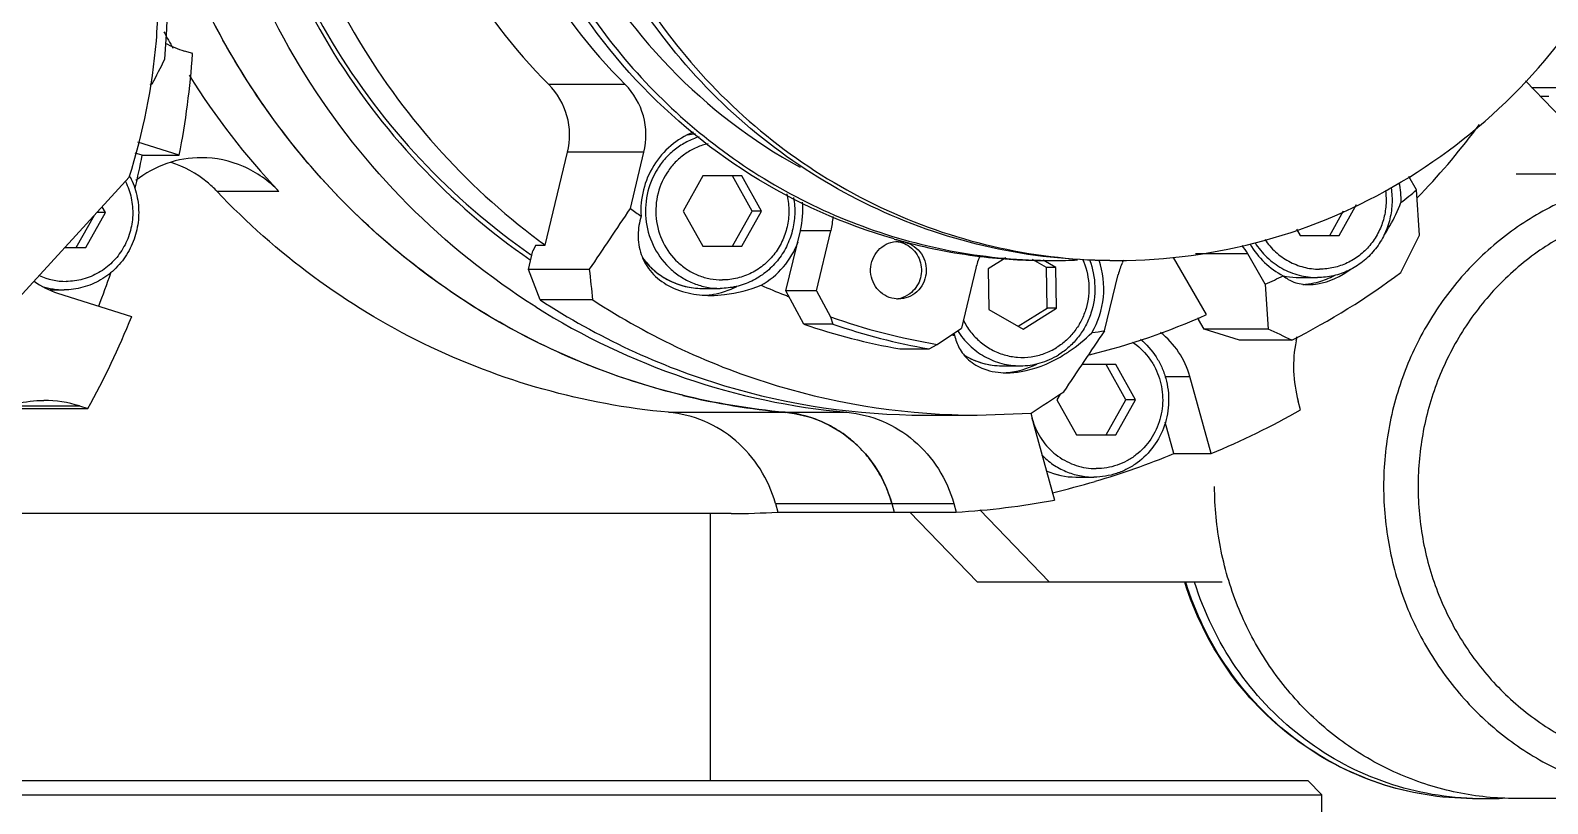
# Model space of a CAD drawing. Header units: millimetres. Extents: x 0 to 841, y 0 to 594.
# Drawn here: x 577.92 to 604.91, y 189.25 to 203 of the extents above; entities that cross this region are included whole.
import ezdxf

# ---------------------------------------------------------------- set-up
doc = ezdxf.new("R2010")
doc.units = ezdxf.units.MM
doc.header["$LTSCALE"] = 46.255
doc.layers.get('0').update_dxf_attribs({"linetype": 'CONTINUOUS'})
doc.layers.add('AXIS', color=7, linetype='CONTINUOUS')
doc.styles.get("Standard").update_dxf_attribs({"font": 'txt', "width": 0.85})
doc.dimstyles.get("Standard").update_dxf_attribs({"dimtxt": 3.5, "dimasz": 3.5, "dimexe": 1.5, "dimexo": 1, "dimtad": 1, "dimtxsty": 'STANDARD', "dimcen": 0.09, "dimadec": 0, "dimazin": 0, "dimtol": 1, "dimtp": 0.01, "dimtm": 0.01, "dimtfac": 1, "dimtofl": 0, "dimtmove": 0, "dimatfit": 3, "dimfxl": 1, "dimtolj": 1, "dimarcsym": 0})

msp = doc.modelspace()

# ---------------------------------------------------------------- linework, layer by layer
at = {"color": 7, "linetype": 'CONTINUOUS'}
for p, q in [((580.809, 202.583), (580.661, 202.63)), ((580.054, 202.028), (580.091, 202.044)), ((588.503, 202.032), (587.144, 202.032)), ((604.516, 202.097), (606.119, 200.438)), ((604.625, 201.984), (605.367, 201.984)), ((604.777, 201.827), (604.933, 201.827)), ((579.911, 200.776), (579.787, 200.815)), ((580.571, 200.776), (579.835, 201.009)), ((587.079, 199.178), (587.477, 200.83)), ((588.836, 200.83), (587.477, 200.83)), ((588.595, 199.831), (588.836, 200.83)), ((579.911, 200.776), (580.571, 200.776)), ((579.678, 200.384), (576.811, 197.254)), ((589.881, 200.409), (589.532, 199.784)), ((590.578, 200.409), (589.881, 200.409)), ((590.758, 199.784), (590.41, 200.409)), ((590.927, 199.784), (590.578, 200.409)), ((602.578, 200.159), (602.438, 200.401)), ((582.343, 200.132), (581.243, 200.132)), ((602.628, 199.356), (602.578, 200.159)), ((578.908, 199.133), (579.256, 199.758)), ((579.256, 199.758), (579.105, 199.758)), ((579.256, 199.758), (579.199, 199.861)), ((589.532, 199.784), (589.881, 199.159)), ((590.41, 199.159), (590.758, 199.784)), ((590.578, 199.159), (590.927, 199.784)), ((590.927, 199.784), (590.758, 199.784)), ((601.033, 199.351), (601.277, 199.788)), ((601.202, 199.351), (601.508, 199.9)), ((578.739, 199.133), (579.062, 199.712)), ((600.443, 199.462), (600.505, 199.351)), ((586.911, 199.178), (586.86, 199.074)), ((586.911, 199.178), (587.079, 199.178)), ((591.362, 198.368), (591.619, 199.435)), ((592.162, 199.435), (591.619, 199.435)), ((591.905, 198.368), (592.162, 199.435)), ((600.505, 199.351), (601.202, 199.351)), ((578.532, 199.133), (578.908, 199.133)), ((586.781, 198.747), (586.86, 199.074)), ((586.82, 199.013), (586.834, 199.003)), ((589.881, 199.159), (590.578, 199.159)), ((595.275, 198.955), (594.956, 198.757)), ((595.995, 198.778), (595.745, 198.922)), ((596.164, 198.778), (595.936, 198.909)), ((598.842, 197.944), (598.254, 198.958)), ((599.575, 199.024), (598.647, 199.024)), ((599.887, 198.485), (599.575, 199.024)), ((587.868, 198.747), (586.781, 198.747)), ((586.992, 198.203), (586.781, 198.747)), ((594.74, 198.77), (594.483, 197.703)), ((594.956, 198.757), (594.969, 198.035)), ((596.164, 198.778), (595.995, 198.778)), ((596.008, 198.057), (595.995, 198.778)), ((596.176, 198.057), (596.164, 198.778)), ((597.03, 197.653), (597.271, 198.653)), ((578.265, 198.383), (578.52, 198.383)), ((589.869, 198.409), (590.191, 198.409)), ((591.905, 198.368), (591.362, 198.368)), ((591.679, 197.773), (591.362, 198.368)), ((591.905, 198.368), (592.154, 197.902)), ((599.887, 198.485), (599.937, 197.682)), ((600.493, 198.601), (600.814, 198.601)), ((578.407, 198.324), (579.723, 197.907)), ((587.928, 198.203), (586.992, 198.203)), ((592.154, 197.902), (592.197, 197.773)), ((594.969, 198.035), (595.578, 197.685)), ((595.491, 197.735), (596.008, 198.057)), ((595.578, 197.685), (596.176, 198.057)), ((596.176, 198.057), (596.008, 198.057)), ((598.689, 197.89), (598.698, 197.858)), ((598.801, 197.682), (598.698, 197.858)), ((592.197, 197.773), (591.679, 197.773)), ((594.052, 197.412), (594.483, 197.703)), ((599.937, 197.682), (598.801, 197.682)), ((599.426, 197.49), (598.801, 197.682)), ((593.389, 197.331), (593.907, 197.331)), ((593.907, 197.331), (594.052, 197.412)), ((600.362, 197.49), (599.426, 197.49)), ((595.206, 197.032), (595.527, 197.032)), ((597.227, 197.053), (596.628, 197.053)), ((597.407, 196.428), (597.059, 197.053)), ((597.576, 196.428), (597.227, 197.053)), ((598.103, 196.841), (598.543, 196.841)), ((598.922, 195.472), (598.543, 196.841)), ((596.236, 196.526), (596.182, 196.428)), ((577.416, 196.271), (578.945, 196.271)), ((577.535, 196.318), (578.797, 196.318)), ((578.797, 196.318), (578.945, 196.271)), ((596.182, 196.428), (596.53, 195.803)), ((597.059, 195.803), (597.407, 196.428)), ((597.227, 195.803), (597.576, 196.428)), ((597.576, 196.428), (597.407, 196.428)), ((600.516, 196.249), (600.473, 196.403)), ((589.274, 196.205), (592.445, 196.205)), ((594.764, 196.155), (595.72, 196.192)), ((595.758, 196.015), (596.137, 194.645)), ((598.262, 195.472), (598.107, 196.032)), ((596.53, 195.803), (597.227, 195.803)), ((598.262, 195.472), (598.922, 195.472)), ((596.518, 195.053), (596.84, 195.053)), ((590.386, 194.405), (576.582, 194.405)), ((591.175, 194.584), (594.345, 194.584)), ((591.175, 194.584), (591.217, 194.43)), ((591.217, 194.43), (594.388, 194.43)), ((593.245, 194.584), (593.288, 194.43)), ((594.763, 193.19), (593.565, 194.43)), ((594.345, 194.584), (594.388, 194.43)), ((596.044, 193.19), (594.809, 194.468)), ((594.763, 193.19), (599.118, 193.19)), ((561.142, 189.655), (600.642, 189.655)), ((600.642, 189.655), (600.892, 189.405)), ((560.892, 189.405), (600.892, 189.405)), ((600.892, 186.155), (600.892, 189.405))]:
    msp.add_line(p, q, dxfattribs=at)
for centre, radius, start, end in [((566.619, 203.704), 13.748, 354.9102, 6.7409), ((592.095, 209.301), 13.389, 208.2205, 209.6433), ((581.307, 204.666), 2.137, 242.5425, 252.4115), ((549.554, 217.712), 34.321, 332.8373, 333.662), ((565.337, 203.704), 15.512, 349.1183, 355.8537), ((591.911, 209.182), 13.169, 212.0309, 223.4061), ((589.87, 199.872), 1.287, 95.362, 101.752), ((589.869, 199.865), 1.294, 95.3345, 101.6394), ((593.156, 209.159), 13.135, 316.3338, 323.3894), ((564.73, 203.696), 15.459, 346.8869, 349.1135), ((578.455, 199.768), 1.392, 26.72, 27.6469), ((595.188, 209.016), 11.535, 308.0712, 309.8394), ((593.244, 209.079), 13.017, 315.8785, 316.3229), ((308.485, 387.071), 336.928, 326.0173, 326.23927), ((595.544, 208.979), 11.488, 232.7792, 233.9492), ((590.101, 199.799), 1.561, 346.5304, 5.2555), ((590.653, 199.798), 1.553, 346.4786, 355.8168), ((596.007, 208.761), 9.857, 253.9849, 254.458), ((593.276, 198.765), 0.479, 79.9182, 83.9769), ((596.004, 208.754), 9.849, 254.4592, 263.0679), ((540.005, 230.145), 69.783, 333.21142, 333.81843), ((596.238, 198.409), 1.541, 157.8893, 166.4522), ((595.998, 208.717), 9.812, 263.0809, 269.996), ((596.126, 208.693), 9.788, 269.2458, 270.0004), ((596.126, 208.697), 9.792, 270.001, 272.4599), ((597.252, 208.701), 9.796, 269.2421, 269.9989), ((598.503, 198.359), 1.266, 154.118, 156.0757), ((598.491, 198.394), 1.254, 30.1338, 38.4011), ((578.56, 199.682), 1.149, 245.3414, 269.9729), ((564.845, 203.662), 15.339, 338.7072, 341.0692), ((550.369, 194.282), 37.764, 5.9606, 6.7906), ((598.519, 198.352), 1.283, 156.09, 166.4531), ((594.63, 208.863), 12.736, 296.7486, 307.0193), ((578.521, 199.67), 1.287, 252.4433, 269.9827), ((595.325, 208.799), 11.278, 293.8615, 295.6565), ((600.493, 199.894), 1.293, 257.2889, 259.7015), ((600.493, 199.887), 1.286, 257.221, 259.6572), ((600.493, 199.896), 1.294, 259.7086, 269.9854), ((600.493, 199.888), 1.287, 259.6642, 269.9849), ((593.276, 198.698), 0.479, 277.2425, 280.1047), ((593.274, 198.705), 0.486, 280.1781, 301.9015), ((565.599, 203.624), 15.238, 331.147, 337.9629), ((593.58, 208.654), 12.501, 237.7681, 264.7897), ((595.946, 208.672), 11.418, 250.6015, 260.4516), ((595.405, 208.674), 11.52, 251.1307, 259.9224), ((595.923, 208.674), 11.52, 251.1307, 259.9224), ((304.555, 393.193), 351.821, 326.022, 326.23457), ((595.379, 208.631), 11.101, 277.3589, 278.556), ((575.621, 143.298), 59.572, 65.46127, 65.91003), ((602.716, 197.023), 2.326, 168.8231, 195.4616), ((602.712, 197.024), 2.323, 167.0435, 168.8193), ((595.207, 198.332), 1.3, 238.7036, 269.9483), ((592.463, 208.574), 12.42, 256.3125, 264.8328), ((534.683, 290.969), 112.731, 302.78162, 303.13443), ((578.159, 194.298), 2.118, 72.4739, 89.9348), ((593.47, 208.675), 14.285, 292.4405, 299.5561), ((591.153, 194.096), 2.118, 71.6687, 84.8041), ((591.153, 194.095), 2.119, 67.4568, 71.6616), ((591.141, 194.069), 2.147, 58.5002, 67.4427), ((597.249, 196.427), 1.548, 188.7487, 195.472), ((596.954, 196.426), 1.258, 193.9421, 199.0177), ((596.947, 196.424), 1.251, 199.0225, 199.37), ((591.133, 194.056), 2.163, 53.6974, 58.4972), ((591.11, 194.026), 2.2, 45.3777, 53.6851), ((591.101, 194.017), 2.213, 40.6528, 45.3794), ((591.075, 193.995), 2.247, 31.9612, 40.6365), ((592.858, 208.563), 14.163, 286.4216, 292.4325), ((591.063, 193.988), 2.261, 27.938, 31.9645), ((596.519, 196.349), 1.296, 245.9282, 269.9765), ((596.519, 196.342), 1.289, 245.7845, 269.9739), ((591.025, 193.968), 2.304, 15.4907, 27.9112), ((592.88, 208.493), 14.09, 283.2118, 286.4165), ((593.553, 208.437), 14.032, 273.4122, 280.613), ((590.385, 208.405), 14, 270.0005, 273.4065), ((603.733, 194.507), 5.17, 268.2488, 269.9995), ((603.732, 194.514), 5.177, 270.0018, 273.4134), ((603.862, 194.511), 5.174, 270.0012, 272.6948)]:
    msp.add_arc(centre, radius, start, end, dxfattribs=at)
for points, knots in [([(579.678, 200.384), (579.931, 201.17), (580.176, 202.398), (580.217, 204.053), (580.07, 205.701), (579.536, 207.708), (578.559, 209.534), (577.546, 210.821), (576.399, 211.972), (574.729, 213.136), (572.462, 214.007), (570.855, 214.205), (570.057, 214.205)], [0, 0, 0, 0, 0.12658, 0.190065, 0.253535, 0.379986, 0.505736, 0.56837, 0.630749, 0.754542, 0.877505, 1, 1, 1, 1]), ([(586.526, 210.511), (586.42, 209.524), (586.494, 207.512), (587.457, 204.667), (589.184, 202.237), (590.762, 201.029), (591.614, 200.564)], [0, 0, 0, 0, 0.252356, 0.503798, 0.753165, 1, 1, 1, 1]), ([(597.122, 198.905), (596.415, 198.905), (594.992, 199.06), (592.957, 199.747), (591.105, 200.857), (589.519, 202.341), (588.266, 204.133), (587.4, 206.155), (586.96, 208.318), (586.963, 209.793), (587.038, 210.522)], [0, 0, 0, 0, 0.122738, 0.245848, 0.369637, 0.494286, 0.61983, 0.746146, 0.872982, 1, 1, 1, 1]), ([(587.166, 210.504), (587.092, 209.782), (587.091, 208.319), (587.525, 206.175), (588.377, 204.168), (589.611, 202.385), (591.175, 200.904), (593.002, 199.788), (595.012, 199.086), (596.421, 198.915), (597.122, 198.906)], [0, 0, 0, 0, 0.127002, 0.253824, 0.380133, 0.505679, 0.630341, 0.754145, 0.877266, 1, 1, 1, 1]), ([(586.913, 198.08), (586.088, 198.598), (584.547, 199.835), (582.708, 202.164), (581.418, 204.859), (580.969, 206.808), (580.852, 207.795)], [0, 0, 0, 0, 0.247377, 0.496681, 0.747727, 1, 1, 1, 1]), ([(581.494, 207.725), (581.609, 206.844), (582.019, 205.103), (583.154, 202.684), (584.755, 200.565), (586.094, 199.411), (586.813, 198.916)], [0, 0, 0, 0, 0.252122, 0.503099, 0.752456, 1, 1, 1, 1]), ([(581.567, 207.719), (581.681, 206.848), (582.088, 205.129), (583.209, 202.74), (584.79, 200.646), (586.111, 199.504), (586.82, 199.013)], [0, 0, 0, 0, 0.252115, 0.503087, 0.752446, 1, 1, 1, 1]), ([(593.287, 199.287), (592.39, 199.544), (590.653, 200.323), (588.471, 202.17), (586.855, 204.557), (586.238, 206.389), (586.055, 207.329)], [0, 0, 0, 0, 0.246776, 0.495657, 0.746881, 1, 1, 1, 1]), ([(586.184, 207.329), (586.298, 206.748), (586.62, 205.603), (587.377, 203.995), (588.386, 202.542), (589.618, 201.286), (591.038, 200.264), (592.605, 199.504), (594.274, 199.03), (595.424, 198.913), (595.998, 198.906)], [0, 0, 0, 0, 0.127119, 0.253743, 0.379731, 0.504994, 0.629533, 0.753432, 0.876849, 1, 1, 1, 1]), ([(584.49, 206.633), (584.725, 205.768), (585.416, 204.097), (586.515, 202.661), (587.144, 202.032)], [0, 0, 0, 0, 0.501963, 1, 1, 1, 1]), ([(585.849, 206.633), (586.084, 205.768), (586.775, 204.097), (587.874, 202.661), (588.503, 202.032)], [0, 0, 0, 0, 0.501963, 1, 1, 1, 1]), ([(591.345, 196.205), (590.101, 196.317), (587.623, 196.928), (584.345, 198.91), (581.762, 201.783), (580.652, 204.126), (580.271, 205.351)], [0, 0, 0, 0, 0.246873, 0.4955, 0.746584, 1, 1, 1, 1]), ([(589.525, 196.507), (588.457, 196.767), (586.373, 197.58), (583.668, 199.572), (581.542, 202.207), (580.605, 204.275), (580.272, 205.35)], [0, 0, 0, 0, 0.24702, 0.495885, 0.746952, 1, 1, 1, 1]), ([(597.252, 198.905), (598.132, 198.905), (599.905, 199.146), (602.373, 200.203), (604.493, 201.882), (605.575, 203.337), (606.016, 204.12)], [0, 0, 0, 0, 0.247603, 0.496344, 0.747046, 1, 1, 1, 1]), ([(587.477, 200.83), (587.528, 201.04), (587.522, 201.49), (587.295, 201.881), (587.144, 202.032)], [0, 0, 0, 0, 0.502238, 1, 1, 1, 1]), ([(588.836, 200.83), (588.886, 201.04), (588.881, 201.49), (588.654, 201.881), (588.503, 202.032)], [0, 0, 0, 0, 0.502238, 1, 1, 1, 1]), ([(589.817, 201.104), (589.741, 201.081), (589.593, 201.02), (589.39, 200.891), (589.213, 200.726), (589.019, 200.466), (588.865, 200.082), (588.848, 199.585), (588.999, 199.114), (589.251, 198.788), (589.509, 198.596), (589.724, 198.489), (589.953, 198.424), (590.112, 198.409), (590.191, 198.409)], [0, 0, 0, 0, 0.061719, 0.123754, 0.186159, 0.248947, 0.375008, 0.501688, 0.627949, 0.752953, 0.815132, 0.87697, 0.938554, 1, 1, 1, 1]), ([(589.98, 200.982), (589.909, 200.966), (589.77, 200.921), (589.578, 200.815), (589.408, 200.675), (589.217, 200.449), (589.06, 200.105), (589.027, 199.652), (589.151, 199.216), (589.375, 198.913), (589.608, 198.734), (589.803, 198.634), (590.013, 198.573), (590.157, 198.559), (590.23, 198.559)], [0, 0, 0, 0, 0.061656, 0.123599, 0.185905, 0.248606, 0.374548, 0.501248, 0.627626, 0.752764, 0.815008, 0.876897, 0.938523, 1, 1, 1, 1]), ([(580.964, 200.733), (580.756, 200.733), (580.335, 200.662), (579.962, 200.456), (579.797, 200.327)], [0, 0, 0, 0, 0.498282, 1, 1, 1, 1]), ([(581.243, 200.132), (581.187, 200.192), (580.95, 200.413), (580.656, 200.574), (580.424, 200.647)], [0, 0, 0, 0, 0.252286, 1, 1, 1, 1]), ([(582.343, 200.132), (582.166, 200.319), (581.736, 200.625), (581.218, 200.733), (580.964, 200.733)], [0, 0, 0, 0, 0.502485, 1, 1, 1, 1]), ([(579.698, 200.393), (579.75, 200.289), (579.83, 200.066), (579.862, 199.713), (579.808, 199.363), (579.669, 199.038), (579.455, 198.76), (579.18, 198.547), (578.862, 198.413), (578.634, 198.383), (578.52, 198.383)], [0, 0, 0, 0, 0.126208, 0.252884, 0.37949, 0.505506, 0.630559, 0.754517, 0.877527, 1, 1, 1, 1]), ([(579.614, 200.312), (579.66, 200.219), (579.728, 200.021), (579.754, 199.708), (579.704, 199.398), (579.579, 199.111), (579.389, 198.866), (579.144, 198.678), (578.862, 198.56), (578.659, 198.533), (578.559, 198.533)], [0, 0, 0, 0, 0.126241, 0.252927, 0.379528, 0.505529, 0.630567, 0.754516, 0.877523, 1, 1, 1, 1]), ([(607.353, 200.437), (607.002, 200.437), (606.298, 200.365), (605.286, 200.046), (604.352, 199.529), (603.535, 198.834), (602.865, 197.987), (602.367, 197.022), (602.061, 195.975), (601.992, 195.249), (601.992, 194.887)], [0, 0, 0, 0, 0.122867, 0.246062, 0.369863, 0.494449, 0.619881, 0.746089, 0.872882, 1, 1, 1, 1]), ([(589.274, 196.205), (587.773, 196.341), (584.781, 197.178), (582.289, 199.027), (581.243, 200.132)], [0, 0, 0, 0, 0.497629, 1, 1, 1, 1]), ([(591.498, 200.025), (591.515, 199.926), (591.528, 199.725), (591.484, 199.427), (591.379, 199.146), (591.217, 198.895), (591.007, 198.686), (590.758, 198.529), (590.481, 198.431), (590.287, 198.409), (590.191, 198.409)], [0, 0, 0, 0, 0.126921, 0.253763, 0.380145, 0.505768, 0.63047, 0.754267, 0.877329, 1, 1, 1, 1]), ([(591.375, 200.09), (591.398, 200), (591.423, 199.814), (591.399, 199.535), (591.314, 199.268), (591.174, 199.028), (590.984, 198.827), (590.756, 198.675), (590.5, 198.581), (590.319, 198.559), (590.23, 198.559)], [0, 0, 0, 0, 0.126783, 0.253613, 0.380063, 0.505779, 0.630552, 0.754369, 0.877396, 1, 1, 1, 1]), ([(602.125, 200.198), (602.141, 200.1), (602.151, 199.9), (602.104, 199.605), (601.997, 199.327), (601.835, 199.08), (601.625, 198.873), (601.377, 198.719), (601.103, 198.623), (600.91, 198.601), (600.814, 198.601)], [0, 0, 0, 0, 0.126942, 0.253784, 0.380153, 0.50576, 0.630451, 0.754246, 0.877315, 1, 1, 1, 1]), ([(602.025, 200.149), (602.036, 200.063), (602.042, 199.887), (601.997, 199.628), (601.9, 199.385), (601.754, 199.168), (601.568, 198.988), (601.349, 198.853), (601.107, 198.77), (600.937, 198.751), (600.853, 198.751)], [0, 0, 0, 0, 0.126972, 0.253813, 0.380163, 0.505746, 0.630421, 0.754213, 0.877296, 1, 1, 1, 1]), ([(602.011, 199.375), (602.043, 199.423), (602.156, 199.601), (602.248, 199.792), (602.301, 199.935)], [0, 0, 0, 0, 0.27535, 1, 1, 1, 1]), ([(612.36, 194.887), (612.36, 195.217), (612.297, 195.877), (612.019, 196.83), (611.566, 197.708), (610.956, 198.478), (610.212, 199.111), (609.363, 199.582), (608.441, 199.871), (607.482, 199.969), (606.523, 199.871), (605.601, 199.582), (604.752, 199.111), (604.008, 198.478), (603.398, 197.708), (602.946, 196.83), (602.667, 195.877), (602.604, 195.217), (602.604, 194.887)], [0, 0, 0, 0, 0.063559, 0.126956, 0.19006, 0.252775, 0.315069, 0.376969, 0.438567, 0.5, 0.561433, 0.623031, 0.684931, 0.747225, 0.80994, 0.873044, 0.936441, 1, 1, 1, 1]), ([(593.36, 199.237), (593.409, 199.228), (593.506, 199.195), (593.629, 199.102), (593.72, 198.976), (593.77, 198.827), (593.775, 198.671), (593.735, 198.519), (593.653, 198.387), (593.574, 198.319), (593.531, 198.292)], [0, 0, 0, 0, 0.122723, 0.246503, 0.371575, 0.497707, 0.6243, 0.750596, 0.87593, 1, 1, 1, 1]), ([(599.705, 199.221), (599.764, 199.127), (599.907, 198.953), (600.176, 198.754), (600.485, 198.629), (600.705, 198.601), (600.814, 198.601)], [0, 0, 0, 0, 0.252759, 0.503386, 0.752195, 1, 1, 1, 1]), ([(599.88, 199.279), (599.934, 199.198), (600.061, 199.05), (600.298, 198.881), (600.567, 198.775), (600.758, 198.751), (600.853, 198.751)], [0, 0, 0, 0, 0.252669, 0.503265, 0.75211, 1, 1, 1, 1]), ([(588.811, 198.954), (588.872, 198.87), (589.014, 198.716), (589.272, 198.542), (589.562, 198.434), (589.767, 198.409), (589.869, 198.409)], [0, 0, 0, 0, 0.252507, 0.503046, 0.751963, 1, 1, 1, 1]), ([(588.818, 198.94), (588.88, 198.858), (589.021, 198.708), (589.278, 198.539), (589.566, 198.433), (589.768, 198.409), (589.869, 198.409)], [0, 0, 0, 0, 0.252064, 0.502501, 0.751607, 1, 1, 1, 1]), ([(596.637, 198.929), (596.698, 198.793), (596.773, 198.497), (596.732, 198.119), (596.623, 197.84), (596.505, 197.65), (596.356, 197.485), (596.238, 197.395), (596.176, 197.357)], [0, 0, 0, 0, 0.25074, 0.50192, 0.627491, 0.752428, 0.876602, 1, 1, 1, 1]), ([(596.762, 198.914), (596.819, 198.764), (596.883, 198.443), (596.824, 198.038), (596.698, 197.742), (596.568, 197.541), (596.405, 197.365), (596.278, 197.27), (596.211, 197.228)], [0, 0, 0, 0, 0.251015, 0.502181, 0.62766, 0.752511, 0.876629, 1, 1, 1, 1]), ([(600.658, 198.476), (600.712, 198.476), (600.979, 198.501), (601.231, 198.625), (601.406, 198.748)], [0, 0, 0, 0, 0.19938, 1, 1, 1, 1]), ([(600.208, 198.633), (600.263, 198.585), (600.406, 198.501), (600.57, 198.476), (600.658, 198.476)], [0, 0, 0, 0, 0.451603, 1, 1, 1, 1]), ([(586.992, 198.203), (588.001, 197.544), (590.212, 196.509), (592.629, 196.155), (593.828, 196.155)], [0, 0, 0, 0, 0.501324, 1, 1, 1, 1]), ([(587.928, 198.203), (588.937, 197.544), (591.149, 196.509), (593.566, 196.155), (594.764, 196.155)], [0, 0, 0, 0, 0.501318, 1, 1, 1, 1]), ([(594.514, 197.846), (594.551, 197.772), (594.639, 197.632), (594.81, 197.453), (595.013, 197.314), (595.24, 197.22), (595.48, 197.176), (595.723, 197.184), (595.96, 197.242), (596.107, 197.314), (596.176, 197.357)], [0, 0, 0, 0, 0.12703, 0.253195, 0.378486, 0.503041, 0.62712, 0.751071, 0.87525, 1, 1, 1, 1]), ([(594.414, 197.657), (594.474, 197.562), (594.616, 197.387), (594.887, 197.186), (595.197, 197.06), (595.418, 197.032), (595.527, 197.032)], [0, 0, 0, 0, 0.252776, 0.503409, 0.752224, 1, 1, 1, 1]), ([(598.543, 196.841), (598.501, 196.995), (598.367, 197.289), (598.148, 197.527), (598.024, 197.625)], [0, 0, 0, 0, 0.502511, 1, 1, 1, 1]), ([(597.668, 197.503), (597.775, 197.414), (597.916, 197.255), (598.049, 197.009), (598.145, 196.743), (598.189, 196.389), (598.114, 195.968), (597.919, 195.59), (597.671, 195.339), (597.435, 195.193), (597.245, 195.113), (597.045, 195.064), (596.908, 195.053), (596.84, 195.053)], [0, 0, 0, 0, 0.124617, 0.18758, 0.250795, 0.3773, 0.503733, 0.62936, 0.753733, 0.815625, 0.877245, 0.938678, 1, 1, 1, 1]), ([(597.524, 197.455), (597.63, 197.383), (597.773, 197.248), (597.914, 197.032), (598.02, 196.793), (598.082, 196.468), (598.033, 196.075), (597.867, 195.717), (597.644, 195.477), (597.429, 195.337), (597.253, 195.26), (597.068, 195.214), (596.942, 195.203), (596.879, 195.203)], [0, 0, 0, 0, 0.124256, 0.187093, 0.250223, 0.37667, 0.503204, 0.629007, 0.75354, 0.815503, 0.877177, 0.938646, 1, 1, 1, 1]), ([(594.532, 197.221), (594.633, 197.16), (594.852, 197.064), (595.088, 197.032), (595.206, 197.032)], [0, 0, 0, 0, 0.501189, 1, 1, 1, 1]), ([(595.527, 197.032), (595.647, 197.032), (595.888, 197.066), (596.109, 197.165), (596.211, 197.228)], [0, 0, 0, 0, 0.498757, 1, 1, 1, 1]), ([(576.449, 195.551), (576.648, 195.815), (577.169, 196.257), (577.835, 196.416), (578.162, 196.416)], [0, 0, 0, 0, 0.503056, 1, 1, 1, 1]), ([(591.175, 194.584), (591.115, 194.799), (590.932, 195.214), (590.491, 195.724), (589.923, 196.077), (589.491, 196.185), (589.274, 196.205)], [0, 0, 0, 0, 0.253505, 0.504624, 0.753207, 1, 1, 1, 1]), ([(591.345, 196.205), (591.562, 196.185), (591.994, 196.077), (592.562, 195.724), (593.003, 195.214), (593.185, 194.799), (593.245, 194.584)], [0, 0, 0, 0, 0.246786, 0.495376, 0.746502, 1, 1, 1, 1]), ([(592.445, 196.205), (592.662, 196.185), (593.094, 196.077), (593.662, 195.724), (594.103, 195.214), (594.285, 194.799), (594.345, 194.584)], [0, 0, 0, 0, 0.246786, 0.495376, 0.746502, 1, 1, 1, 1]), ([(595.767, 196.009), (595.808, 195.893), (595.924, 195.672), (596.188, 195.41), (596.516, 195.242), (596.759, 195.203), (596.879, 195.203)], [0, 0, 0, 0, 0.253506, 0.504493, 0.753004, 1, 1, 1, 1]), ([(595.911, 195.445), (595.972, 195.384), (596.106, 195.272), (596.334, 195.147), (596.582, 195.07), (596.754, 195.053), (596.84, 195.053)], [0, 0, 0, 0, 0.251927, 0.502299, 0.751465, 1, 1, 1, 1]), ([(604.347, 189.337), (603.997, 189.337), (603.293, 189.409), (602.28, 189.727), (601.347, 190.244), (600.529, 190.94), (599.859, 191.786), (599.362, 192.752), (599.055, 193.798), (598.986, 194.524), (598.986, 194.887)], [0, 0, 0, 0, 0.12287, 0.246061, 0.369862, 0.494448, 0.619879, 0.746087, 0.87288, 1, 1, 1, 1]), ([(601.992, 194.887), (601.992, 194.524), (602.061, 193.798), (602.367, 192.752), (602.865, 191.786), (603.535, 190.94), (604.352, 190.244), (605.286, 189.727), (606.298, 189.409), (607.002, 189.337), (607.353, 189.337)], [0, 0, 0, 0, 0.127118, 0.253911, 0.380119, 0.505551, 0.630137, 0.753938, 0.877133, 1, 1, 1, 1]), ([(602.604, 194.887), (602.604, 194.557), (602.667, 193.896), (602.946, 192.944), (603.398, 192.066), (604.008, 191.295), (604.752, 190.663), (605.601, 190.192), (606.523, 189.902), (607.482, 189.804), (608.441, 189.902), (609.363, 190.192), (610.212, 190.663), (610.956, 191.295), (611.566, 192.066), (612.019, 192.944), (612.297, 193.896), (612.36, 194.557), (612.36, 194.887)], [0, 0, 0, 0, 0.063559, 0.126956, 0.19006, 0.252775, 0.315069, 0.376969, 0.438567, 0.5, 0.561433, 0.623031, 0.684931, 0.747225, 0.80994, 0.873044, 0.936441, 1, 1, 1, 1]), ([(603.574, 189.337), (603.011, 189.337), (601.873, 189.523), (600.345, 190.333), (599.138, 191.588), (598.626, 192.637), (598.454, 193.187)], [0, 0, 0, 0, 0.247431, 0.496175, 0.747035, 1, 1, 1, 1]), ([(603.574, 189.337), (603.013, 189.337), (601.879, 189.523), (600.357, 190.332), (599.153, 191.587), (598.642, 192.637), (598.471, 193.187)], [0, 0, 0, 0, 0.246868, 0.495345, 0.746399, 1, 1, 1, 1]), ([(603.575, 189.339), (603.027, 189.356), (601.925, 189.567), (600.454, 190.385), (599.292, 191.623), (598.796, 192.65), (598.629, 193.187)], [0, 0, 0, 0, 0.246872, 0.495396, 0.746461, 1, 1, 1, 1])]:
    msp.add_open_spline(points, degree=3, knots=knots, dxfattribs=at)
msp.add_open_spline([(577.988, 198.538), (578.114, 198.445), (578.257, 198.371), (578.407, 198.324)], degree=3, dxfattribs=at)
at = {"layer": 'AXIS', "color": 7, "linetype": 'CONTINUOUS'}
for p, q in [((607.482, 200.437), (604.347, 200.437)), ((593.361, 199.244), (593.482, 199.229)), ((593.362, 198.219), (593.242, 198.234)), ((593.828, 196.155), (594.764, 196.155)), ((590.017, 189.655), (590.017, 194.405)), ((600.892, 186.155), (600.892, 189.405)), ((607.482, 189.337), (604.347, 189.337))]:
    msp.add_line(p, q, dxfattribs=at)
for centre, radius, start, end in [((600.746, 199.976), 1.556, 358.4986, 11.5563), ((594.188, 208.948), 12.083, 233.3, 233.9603), ((589.835, 199.706), 1.422, 285.4326, 297.2942), ((595.421, 208.765), 11.241, 246.3904, 248.6779), ((600.465, 199.88), 1.404, 273.584, 277.8923), ((600.464, 199.881), 1.405, 277.9035, 285.4113), ((600.459, 199.898), 1.422, 285.4326, 297.2942), ((589.841, 199.688), 1.404, 272.9112, 277.4396), ((589.841, 199.689), 1.405, 277.4513, 285.4104), ((595.419, 208.759), 11.235, 248.6781, 249.0543), ((593.992, 208.701), 11.8, 283.5565, 294.2705), ((595.38, 208.6), 11.07, 264.4426, 264.7101), ((595.628, 198.391), 1.507, 211.3345, 212.6624), ((595.176, 198.32), 1.413, 274.4927, 297.2013), ((595.178, 198.31), 1.404, 271.8042, 274.4364)]:
    msp.add_arc(centre, radius, start, end, dxfattribs=at)
for points, knots in [([(582.062, 207.69), (582.173, 206.857), (582.559, 205.213), (583.605, 202.917), (585.075, 200.884), (586.305, 199.754), (586.967, 199.261)], [0, 0, 0, 0, 0.251992, 0.502912, 0.752316, 1, 1, 1, 1]), ([(589.708, 201.184), (589.566, 201.127), (589.296, 200.964), (588.988, 200.606), (588.803, 200.166), (588.774, 199.848), (588.783, 199.691)], [0, 0, 0, 0, 0.246494, 0.495621, 0.747152, 1, 1, 1, 1]), ([(588.783, 199.691), (588.753, 199.585), (588.714, 199.356), (588.748, 199.124), (588.787, 199.012)], [0, 0, 0, 0, 0.482467, 1, 1, 1, 1]), ([(590.919, 198.465), (591.068, 198.549), (591.34, 198.772), (591.518, 199.076), (591.579, 199.237)], [0, 0, 0, 0, 0.497069, 1, 1, 1, 1]), ([(593.242, 198.234), (593.184, 198.249), (593.072, 198.302), (592.944, 198.436), (592.87, 198.608), (592.86, 198.795), (592.913, 198.975), (593.026, 199.123), (593.181, 199.221), (593.302, 199.244), (593.361, 199.244)], [0, 0, 0, 0, 0.123406, 0.248228, 0.374489, 0.501446, 0.628038, 0.75338, 0.8772, 1, 1, 1, 1]), ([(593.482, 199.229), (593.539, 199.214), (593.651, 199.161), (593.779, 199.028), (593.853, 198.856), (593.864, 198.668), (593.81, 198.489), (593.698, 198.34), (593.542, 198.242), (593.422, 198.219), (593.362, 198.219)], [0, 0, 0, 0, 0.123406, 0.248228, 0.374489, 0.501446, 0.628038, 0.75338, 0.8772, 1, 1, 1, 1]), ([(599.616, 199.195), (599.687, 199.076), (599.859, 198.857), (600.087, 198.695), (600.208, 198.633)], [0, 0, 0, 0, 0.502407, 1, 1, 1, 1]), ([(588.787, 199.012), (588.823, 198.91), (588.939, 198.699), (589.232, 198.454), (589.614, 198.312), (589.889, 198.284), (590.024, 198.284)], [0, 0, 0, 0, 0.212217, 0.461593, 0.734736, 1, 1, 1, 1]), ([(596.801, 197.621), (596.913, 197.811), (597.056, 198.246), (597.003, 198.7), (596.931, 198.909)], [0, 0, 0, 0, 0.499239, 1, 1, 1, 1]), ([(590.024, 198.284), (590.106, 198.284), (590.412, 198.303), (590.712, 198.383), (590.919, 198.465)], [0, 0, 0, 0, 0.269281, 1, 1, 1, 1]), ([(594.359, 197.577), (594.377, 197.498), (594.435, 197.335), (594.61, 197.114), (594.904, 196.943), (595.15, 196.907), (595.287, 196.907)], [0, 0, 0, 0, 0.196821, 0.411726, 0.669938, 1, 1, 1, 1]), ([(596.236, 197.188), (596.292, 197.22), (596.493, 197.346), (596.678, 197.499), (596.801, 197.621)], [0, 0, 0, 0, 0.269658, 1, 1, 1, 1]), ([(595.287, 196.907), (595.372, 196.907), (595.705, 196.938), (596.022, 197.065), (596.236, 197.188)], [0, 0, 0, 0, 0.257514, 1, 1, 1, 1])]:
    msp.add_open_spline(points, degree=3, knots=knots, dxfattribs=at)

# ---------------------------------------------------------------- leaders
at = {"color": 2, "linetype": 'CONTINUOUS'}
for points in [[(596.869, 209.661), (645.833, 171.292), (651.833, 171.292)], [(568.842, 203.888), (580.896, 159.166), (586.896, 159.166)]]:
    msp.add_leader(points, dimstyle='STANDARD', override={"dimtad": 0, "dimldrblk": 'DOT'}, dxfattribs=at)

doc.saveas('drawing.dxf')
